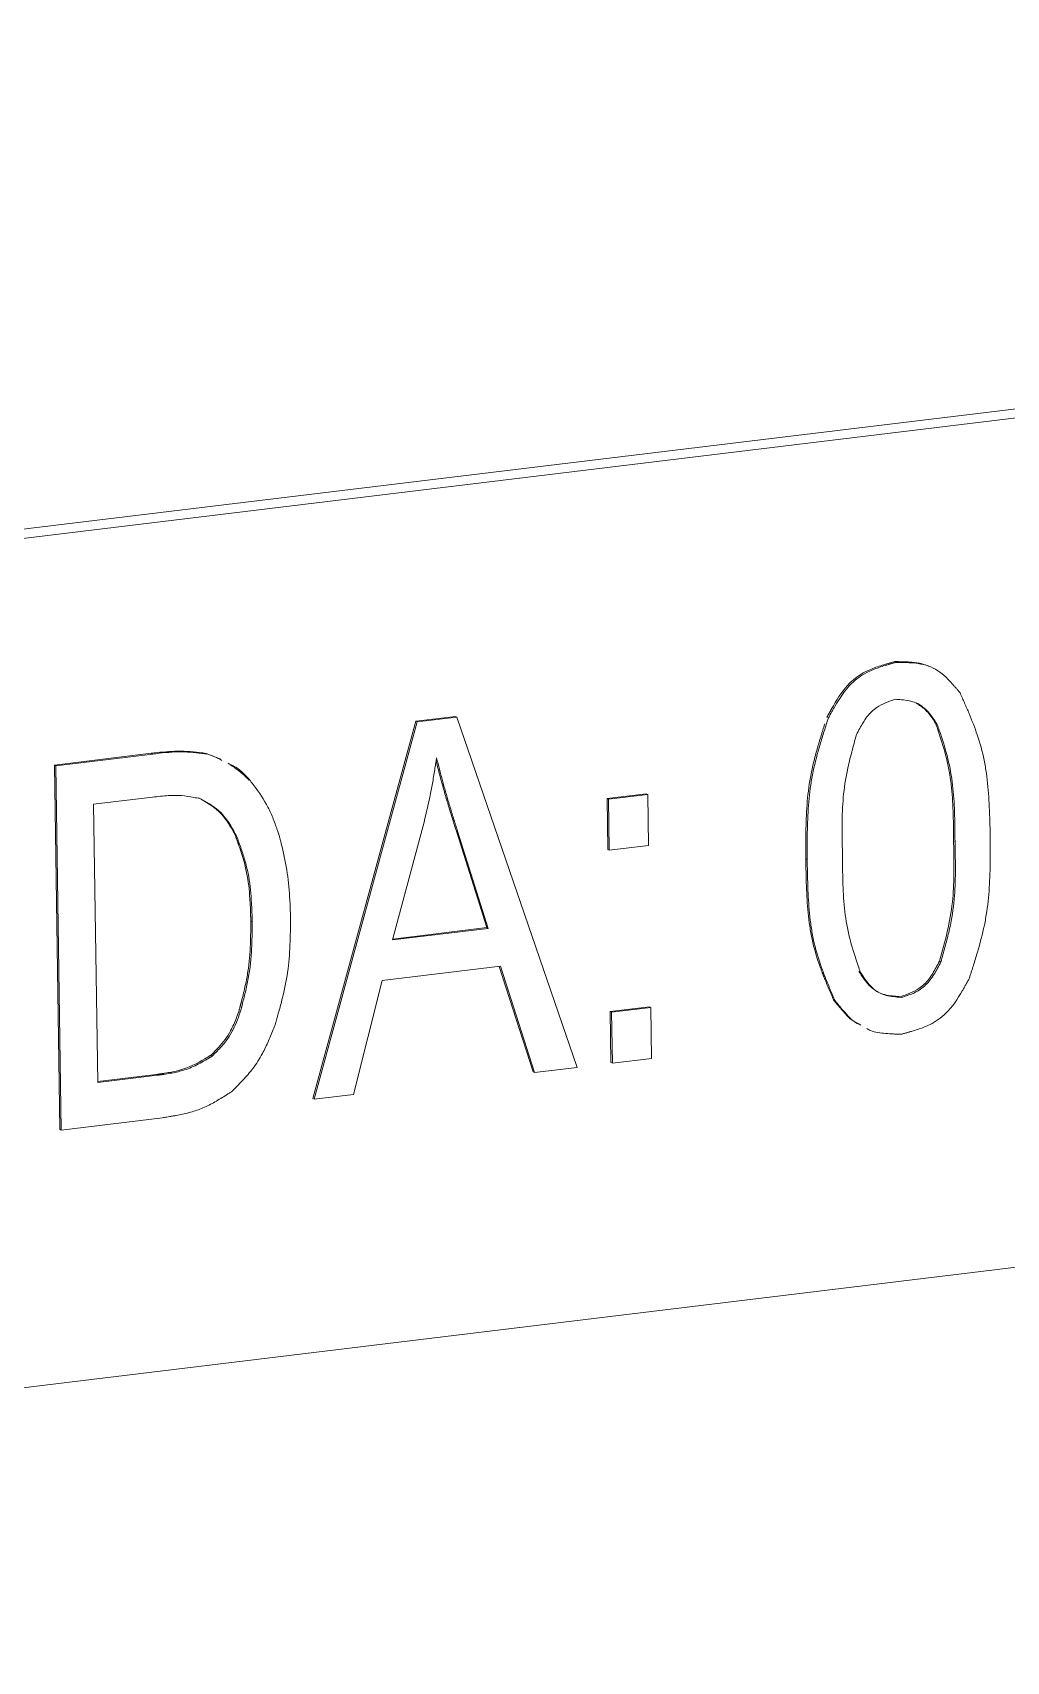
# Model space of a CAD drawing. Header units: millimetres. Extents: x -172 to 1209, y -709 to 1573.
# Drawn here: x 466.845 to 469.631, y 586.353 to 591.016 of the extents above; entities that cross this region are included whole.
import ezdxf

# ---------------------------------------------------------------- set-up
doc = ezdxf.new("R2010")
doc.units = ezdxf.units.MM

msp = doc.modelspace()

# ---------------------------------------------------------------- linework, layer by layer
at = {"color": 7, "linetype": 'Continuous', "lineweight": 15}
for p, q in [((478.5303, 591.0159), (460.2882, 588.8017)), ((460.3292, 588.7805), (478.5713, 590.9946)), ((469.316, 589.2131), (469.3119, 589.2152)), ((467.9409, 589.0445), (467.6467, 587.9645)), ((467.6508, 587.9623), (467.945, 589.0424)), ((468.0545, 589.0583), (467.9409, 589.0445)), ((467.945, 589.0424), (467.9409, 589.0445)), ((467.945, 589.0424), (468.0586, 589.0562)), ((468.0586, 589.0562), (468.0545, 589.0583)), ((468.0586, 589.0562), (468.403, 588.0536)), ((469.122, 589.0542), (469.1179, 589.0563)), ((469.4333, 589.0356), (469.4292, 589.0378)), ((467.1843, 588.9527), (466.907, 588.919)), ((466.9111, 588.9169), (467.1884, 588.9506)), ((467.1884, 588.9506), (467.1843, 588.9527)), ((467.345, 588.9503), (467.3409, 588.9525)), ((467.3832, 588.9364), (467.3409, 588.9525)), ((466.9111, 588.9169), (466.907, 588.919)), ((466.907, 588.919), (466.9225, 587.8766)), ((466.9266, 587.8744), (466.9111, 588.9169)), ((467.1875, 588.8272), (467.0192, 588.8068)), ((467.0192, 588.8068), (467.031, 588.0104)), ((468.6008, 588.8368), (468.4885, 588.8232)), ((468.4926, 588.8211), (468.4885, 588.8232)), ((468.4885, 588.8232), (468.4907, 588.6774)), ((468.4926, 588.8211), (468.6049, 588.8347)), ((468.4948, 588.6753), (468.4926, 588.8211)), ((468.6008, 588.8368), (468.6049, 588.8347)), ((468.6049, 588.8347), (468.607, 588.6889)), ((467.4291, 588.7144), (467.425, 588.7166)), ((467.9596, 588.735), (467.8748, 588.4184)), ((468.0606, 588.7302), (468.0565, 588.7323)), ((468.0565, 588.7323), (468.1443, 588.4537)), ((468.1484, 588.4516), (468.0606, 588.7302)), ((468.4948, 588.6753), (468.4907, 588.6774)), ((468.607, 588.6889), (468.4948, 588.6753)), ((469.4843, 588.7003), (469.4802, 588.7024)), ((469.0614, 588.6486), (469.0573, 588.6507)), ((478.6073, 588.5674), (460.3652, 586.3532)), ((467.4732, 588.4701), (467.4691, 588.4722)), ((467.8748, 588.4184), (468.1484, 588.4516)), ((468.1443, 588.4537), (467.8755, 588.4211)), ((468.1484, 588.4516), (468.1443, 588.4537)), ((468.1833, 588.3433), (467.8454, 588.3023)), ((468.18, 588.3429), (468.2773, 588.041)), ((468.2814, 588.0389), (468.1833, 588.3433)), ((469.4438, 588.3553), (469.4397, 588.3574)), ((467.8454, 588.3023), (467.7628, 587.9759)), ((469.1366, 588.2472), (469.1407, 588.245)), ((469.3319, 588.254), (469.3278, 588.2561)), ((467.4389, 588.2116), (467.4348, 588.2137)), ((468.6098, 588.2274), (468.4976, 588.2138)), ((468.4976, 588.2138), (468.4998, 588.068)), ((468.5017, 588.2117), (468.4976, 588.2138)), ((468.5017, 588.2117), (468.6139, 588.2253)), ((468.5038, 588.0659), (468.5017, 588.2117)), ((468.6098, 588.2274), (468.6139, 588.2253)), ((468.6139, 588.2253), (468.6161, 588.0795)), ((467.3585, 588.0861), (467.3544, 588.0882)), ((468.5038, 588.0659), (468.4998, 588.068)), ((468.6161, 588.0795), (468.5038, 588.0659)), ((467.1979, 588.0333), (467.0309, 588.013)), ((467.031, 588.0104), (467.202, 588.0311)), ((467.202, 588.0311), (467.1979, 588.0333)), ((468.2814, 588.0389), (468.2773, 588.041)), ((468.403, 588.0536), (468.2814, 588.0389)), ((467.6508, 587.9623), (467.6467, 587.9645)), ((467.7628, 587.9759), (467.6508, 587.9623)), ((466.9266, 587.8744), (466.9225, 587.8766)), ((467.2165, 587.9096), (466.9266, 587.8744))]:
    msp.add_line(p, q, dxfattribs=at)
for points, knots in [([(469.3119, 589.2152), (469.3104, 589.2148), (469.3074, 589.214), (469.3029, 589.2128), (469.2992, 589.2117), (469.2954, 589.2106), (469.2917, 589.2096), (469.2879, 589.2084), (469.2842, 589.2074), (469.276, 589.2049), (469.2566, 589.1988), (469.2225, 589.1854), (469.1749, 589.1515), (469.1492, 589.1117), (469.1352, 589.0869), (469.1339, 589.0849), (469.1328, 589.0829), (469.1316, 589.0808), (469.1304, 589.0788), (469.1293, 589.0768), (469.1282, 589.0747), (469.127, 589.0727), (469.1258, 589.0707), (469.1247, 589.0686), (469.1236, 589.0666), (469.1224, 589.0645), (469.1213, 589.0625), (469.1198, 589.0597), (469.1186, 589.0577), (469.1179, 589.0563)], [0, 0, 0, 0, 0.018582, 0.037165, 0.05578, 0.065017, 0.083599, 0.10225, 0.111486, 0.130083, 0.204429, 0.353439, 0.559974, 0.86046, 0.869279, 0.877915, 0.886703, 0.895491, 0.904064, 0.912852, 0.92161, 0.930152, 0.93891, 0.947637, 0.956364, 0.965091, 0.973819, 0.982546, 1, 1, 1, 1]), ([(469.316, 589.2131), (469.313, 589.2123), (469.3085, 589.2111), (469.301, 589.2089), (469.2935, 589.2068), (469.2816, 589.2033), (469.2607, 589.1966), (469.2266, 589.1833), (469.1789, 589.1494), (469.1532, 589.1088), (469.1373, 589.0815), (469.1334, 589.0747), (469.1292, 589.0672), (469.1254, 589.0603), (469.1231, 589.0562), (469.122, 589.0542)], [0, 0, 0, 0, 0.037165, 0.05578, 0.092923, 0.13008, 0.204481, 0.353438, 0.559974, 0.86046, 0.877915, 0.912853, 0.947637, 0.973818, 1, 1, 1, 1]), ([(469.4099, 589.2018), (469.4033, 589.2044), (469.3877, 589.2106), (469.3658, 589.2131), (469.3487, 589.2143), (469.3401, 589.2146), (469.3352, 589.2148), (469.3321, 589.2149), (469.329, 589.215), (469.326, 589.215), (469.3223, 589.2151), (469.3187, 589.2151), (469.3152, 589.2152), (469.313, 589.2152), (469.3119, 589.2152)], [0, 0, 0, 0, 0.216147, 0.510932, 0.658077, 0.731582, 0.768295, 0.805066, 0.823555, 0.860326, 0.897096, 0.9338, 0.9669, 1, 1, 1, 1]), ([(469.4987, 589.1256), (469.4968, 589.1279), (469.4939, 589.1313), (469.4891, 589.1371), (469.4852, 589.1417), (469.4783, 589.1496), (469.4599, 589.1702), (469.4323, 589.1947), (469.3943, 589.2076), (469.3694, 589.2111), (469.3519, 589.2122), (469.3418, 589.2126), (469.3343, 589.2129), (469.3274, 589.2129), (469.3214, 589.2131), (469.3178, 589.2131), (469.316, 589.2131)], [0, 0, 0, 0, 0.041963, 0.063062, 0.104986, 0.126008, 0.210286, 0.493164, 0.634409, 0.775084, 0.845282, 0.880332, 0.915468, 0.950537, 0.975253, 1, 1, 1, 1]), ([(469.2024, 589.0062), (469.2055, 589.0121), (469.2146, 589.0295), (469.2309, 589.058), (469.2644, 589.0912), (469.2948, 589.1012), (469.3132, 589.1073)], [0, 0, 0, 0, 0.125461, 0.369472, 0.616471, 1, 1, 1, 1]), ([(469.3132, 589.1073), (469.3192, 589.1069), (469.3396, 589.1054), (469.3727, 589.101), (469.4077, 589.0742), (469.4239, 589.0498), (469.4333, 589.0356)], [0, 0, 0, 0, 0.1214168, 0.4144001, 0.6604929, 1, 1, 1, 1]), ([(469.3728, 589.0965), (469.3818, 589.0908), (469.4049, 589.0762), (469.42, 589.0523), (469.4292, 589.0378)], [0, 0, 0, 0, 0.389439, 1, 1, 1, 1]), ([(469.5851, 588.7122), (469.585, 588.7187), (469.5847, 588.7316), (469.5843, 588.7478), (469.5838, 588.7639), (469.5831, 588.7865), (469.581, 588.8316), (469.5764, 588.8829), (469.566, 588.9458), (469.5501, 589.0034), (469.529, 589.0567), (469.514, 589.0912), (469.5053, 589.1109), (469.5009, 589.1207), (469.4987, 589.1256)], [0, 0, 0, 0, 0.0445663, 0.0890013, 0.1112862, 0.1557275, 0.2447802, 0.4228924, 0.5119557, 0.690425, 0.8450205, 0.9224819, 0.9612145, 1, 1, 1, 1]), ([(469.1118, 589.0374), (469.1108, 589.0342), (469.1088, 589.0279), (469.1057, 589.0184), (469.1018, 589.0057), (469.0979, 588.993), (469.0941, 588.9803), (469.0885, 588.9612), (469.0772, 588.9195), (469.0644, 588.8546), (469.0592, 588.7892), (469.0577, 588.7437), (469.0574, 588.721), (469.0573, 588.708), (469.0572, 588.695), (469.0572, 588.682), (469.0572, 588.6662), (469.0573, 588.6568), (469.0573, 588.6507)], [0, 0, 0, 0, 0.025135, 0.050117, 0.075214, 0.125293, 0.150394, 0.175447, 0.275713, 0.47649, 0.67709, 0.777283, 0.827487, 0.852584, 0.877529, 0.927714, 0.952806, 1, 1, 1, 1]), ([(469.122, 589.0542), (469.1199, 589.0479), (469.1158, 589.0352), (469.1098, 589.0163), (469.1039, 588.9972), (469.0924, 588.9591), (469.0804, 588.9142), (469.0687, 588.8492), (469.0639, 588.7969), (469.0619, 588.7448), (469.0613, 588.7093), (469.0613, 588.6772), (469.0614, 588.6581), (469.0614, 588.6486)], [0, 0, 0, 0, 0.047655, 0.095382, 0.143145, 0.190877, 0.381862, 0.477374, 0.668536, 0.763993, 0.859472, 0.92974, 1, 1, 1, 1]), ([(469.4292, 589.0378), (469.4312, 589.0319), (469.4413, 589.0023), (469.4588, 588.9487), (469.4713, 588.8863), (469.4764, 588.8352), (469.4787, 588.7965), (469.4795, 588.7675), (469.4797, 588.7497), (469.4798, 588.7432), (469.4799, 588.7367), (469.48, 588.7302), (469.48, 588.7237), (469.4801, 588.7178), (469.4801, 588.7106), (469.4801, 588.7051), (469.4802, 588.7024)], [0, 0, 0, 0, 0.055898, 0.28002, 0.504416, 0.616543, 0.728475, 0.840463, 0.868498, 0.882516, 0.896533, 0.924569, 0.938587, 0.952438, 0.976303, 1, 1, 1, 1]), ([(469.4333, 589.0356), (469.4353, 589.0297), (469.4454, 589.0002), (469.4629, 588.9466), (469.4754, 588.8842), (469.4805, 588.833), (469.4828, 588.7944), (469.4836, 588.7621), (469.484, 588.7394), (469.4841, 588.7253), (469.4842, 588.7134), (469.4842, 588.7046), (469.4843, 588.7003)], [0, 0, 0, 0, 0.055898, 0.28002, 0.504416, 0.616543, 0.728475, 0.840463, 0.896533, 0.924569, 0.962284, 1, 1, 1, 1]), ([(469.1623, 588.6612), (469.1622, 588.6644), (469.162, 588.6741), (469.1617, 588.6871), (469.1614, 588.7), (469.1612, 588.7194), (469.161, 588.7486), (469.1621, 588.8006), (469.1664, 588.8529), (469.1767, 588.909), (469.1883, 588.9557), (469.1977, 588.9894), (469.2024, 589.0062)], [0, 0, 0, 0, 0.028163, 0.084488, 0.112482, 0.140644, 0.253132, 0.365708, 0.59095, 0.703565, 0.85168, 1, 1, 1, 1]), ([(467.3409, 588.9525), (467.3349, 588.9533), (467.3052, 588.9573), (467.253, 588.9609), (467.2064, 588.9554), (467.1843, 588.9527)], [0, 0, 0, 0, 0.115635, 0.57896, 1, 1, 1, 1]), ([(467.1884, 588.9506), (467.1944, 588.9513), (467.2249, 588.9549), (467.2778, 588.9594), (467.3233, 588.9532), (467.345, 588.9503)], [0, 0, 0, 0, 0.115556, 0.578463, 1, 1, 1, 1]), ([(467.345, 588.9503), (467.3507, 588.9486), (467.3651, 588.9443), (467.3783, 588.937), (467.3863, 588.9326)], [0, 0, 0, 0, 0.394198, 1, 1, 1, 1]), ([(467.4638, 588.8762), (467.4596, 588.8805), (467.4416, 588.8991), (467.4203, 588.9136), (467.4039, 588.9248)], [0, 0, 0, 0, 0.230864, 1, 1, 1, 1]), ([(467.4079, 588.9219), (467.414, 588.9191), (467.4374, 588.9084), (467.455, 588.8887), (467.4679, 588.8741)], [0, 0, 0, 0, 0.261111, 1, 1, 1, 1]), ([(468.0007, 588.9395), (468.0004, 588.9378), (467.9999, 588.9346), (467.9989, 588.9281), (467.9979, 588.9216), (467.9961, 588.9102), (467.9928, 588.8891), (467.9873, 588.8567), (467.9765, 588.803), (467.9665, 588.7626), (467.9596, 588.735)], [0, 0, 0, 0, 0.023846, 0.047426, 0.094851, 0.11871, 0.213373, 0.403205, 0.59285, 1, 1, 1, 1]), ([(467.9993, 588.9308), (468, 588.9283), (468.0069, 588.9014), (468.0171, 588.8623), (468.0312, 588.8142), (468.0403, 588.7842), (468.0461, 588.7655), (468.0487, 588.7573), (468.0496, 588.7543), (468.0508, 588.7506), (468.052, 588.7468), (468.0531, 588.7431), (468.0543, 588.7395), (468.0553, 588.7362), (468.0561, 588.7336), (468.0565, 588.7323)], [0, 0, 0, 0, 0.037514, 0.402044, 0.584117, 0.766554, 0.857688, 0.86905, 0.891774, 0.903135, 0.925859, 0.948862, 0.960224, 0.980112, 1, 1, 1, 1]), ([(468.0606, 588.7302), (468.0597, 588.7332), (468.0583, 588.7377), (468.0559, 588.7451), (468.0541, 588.7511), (468.0508, 588.7615), (468.0448, 588.781), (468.0328, 588.8201), (468.0172, 588.8748), (468.0062, 588.9179), (468.0007, 588.9395)], [0, 0, 0, 0, 0.043394, 0.064978, 0.108107, 0.129671, 0.216404, 0.389306, 0.694458, 1, 1, 1, 1]), ([(467.4679, 588.8741), (467.4715, 588.8693), (467.4897, 588.8451), (467.514, 588.81), (467.5313, 588.7701), (467.539, 588.7498), (467.5427, 588.7395), (467.5448, 588.7336), (467.5465, 588.7287), (467.5484, 588.7231), (467.5498, 588.7191), (467.5506, 588.7171)], [0, 0, 0, 0, 0.1031235, 0.5164247, 0.7228259, 0.8257547, 0.8775486, 0.9032498, 0.9289258, 0.9646083, 1, 1, 1, 1]), ([(467.3234, 588.8231), (467.3176, 588.8243), (467.3001, 588.8278), (467.2705, 588.8326), (467.2307, 588.8324), (467.203, 588.8291), (467.1875, 588.8272)], [0, 0, 0, 0, 0.132455, 0.397536, 0.663138, 1, 1, 1, 1]), ([(467.3193, 588.8252), (467.3246, 588.8224), (467.3508, 588.8083), (467.3931, 588.7776), (467.4149, 588.736), (467.425, 588.7166)], [0, 0, 0, 0, 0.116519, 0.587261, 1, 1, 1, 1]), ([(467.4291, 588.7144), (467.4262, 588.7198), (467.4116, 588.7469), (467.3824, 588.7919), (467.3422, 588.8131), (467.3234, 588.8231)], [0, 0, 0, 0, 0.116319, 0.585763, 1, 1, 1, 1]), ([(467.425, 588.7166), (467.4256, 588.7151), (467.4263, 588.7129), (467.4274, 588.71), (467.4285, 588.707), (467.4295, 588.7041), (467.4308, 588.7004), (467.4318, 588.6975), (467.4329, 588.6946), (467.4344, 588.6901), (467.4398, 588.6747), (467.4524, 588.6363), (467.4625, 588.5868), (467.4662, 588.5425), (467.4674, 588.5202), (467.4679, 588.5099), (467.468, 588.5051), (467.4681, 588.5027), (467.4682, 588.5004), (467.4683, 588.498), (467.4684, 588.4956), (467.4685, 588.4932), (467.4686, 588.4908), (467.4686, 588.4884), (467.4687, 588.486), (467.4688, 588.4836), (467.4689, 588.4816), (467.4689, 588.4796), (467.469, 588.4777), (467.4691, 588.4751), (467.4691, 588.4732), (467.4691, 588.4722)], [0, 0, 0, 0, 0.019034, 0.028667, 0.038067, 0.057315, 0.066715, 0.08573, 0.095345, 0.104941, 0.143112, 0.295532, 0.597532, 0.748246, 0.82333, 0.861082, 0.870404, 0.879956, 0.889278, 0.8986, 0.90815, 0.917471, 0.926794, 0.936343, 0.945664, 0.954986, 0.964534, 0.969308, 0.97863, 0.987951, 1, 1, 1, 1]), ([(467.4732, 588.4701), (467.4731, 588.4733), (467.473, 588.4782), (467.4728, 588.4846), (467.4726, 588.4895), (467.4725, 588.4943), (467.4723, 588.4991), (467.4719, 588.5088), (467.4703, 588.5427), (467.4665, 588.5877), (467.4549, 588.6382), (467.4459, 588.6664), (467.4399, 588.684), (467.4371, 588.6921), (467.4349, 588.6985), (467.4325, 588.7048), (467.4309, 588.7097), (467.4297, 588.7129), (467.4291, 588.7144)], [0, 0, 0, 0, 0.038189, 0.057284, 0.076152, 0.095248, 0.114345, 0.133443, 0.209626, 0.515133, 0.668004, 0.833673, 0.87536, 0.896025, 0.937624, 0.958345, 0.97928, 1, 1, 1, 1]), ([(467.5506, 588.7171), (467.5509, 588.7156), (467.5521, 588.711), (467.5536, 588.7048), (467.5552, 588.6987), (467.5574, 588.6895), (467.5623, 588.6696), (467.572, 588.626), (467.5786, 588.5744), (467.5809, 588.5316), (467.5817, 588.5118), (467.5821, 588.5019), (467.5824, 588.4936), (467.5826, 588.4869), (467.5828, 588.4836), (467.5828, 588.482)], [0, 0, 0, 0, 0.019998, 0.060474, 0.080472, 0.100689, 0.181008, 0.342022, 0.669485, 0.834688, 0.875961, 0.91723, 0.958496, 0.979368, 1, 1, 1, 1]), ([(469.5249, 588.3077), (469.5259, 588.3109), (469.5279, 588.3172), (469.531, 588.3267), (469.534, 588.3362), (469.54, 588.3552), (469.5526, 588.3964), (469.5662, 588.4478), (469.5779, 588.5127), (469.5826, 588.565), (469.5846, 588.6171), (469.5851, 588.6463), (469.5852, 588.6658), (469.5852, 588.6739), (469.5852, 588.682), (469.5852, 588.6885), (469.5852, 588.6962), (469.5852, 588.7036), (469.5851, 588.7093), (469.5851, 588.7122)], [0, 0, 0, 0, 0.023885, 0.04777, 0.071776, 0.095624, 0.191348, 0.382957, 0.478726, 0.670424, 0.766156, 0.861914, 0.885881, 0.909705, 0.921688, 0.945653, 0.957635, 0.978889, 1, 1, 1, 1]), ([(469.2132, 588.3263), (469.2112, 588.3322), (469.2012, 588.3617), (469.1836, 588.4153), (469.1711, 588.4777), (469.166, 588.5289), (469.1638, 588.5675), (469.1628, 588.6025), (469.1624, 588.6337), (469.1623, 588.652), (469.1623, 588.6612)], [0, 0, 0, 0, 0.055952, 0.28033, 0.504994, 0.617254, 0.729321, 0.841442, 0.920803, 1, 1, 1, 1]), ([(469.4802, 588.7024), (469.4802, 588.6992), (469.4804, 588.6927), (469.4806, 588.6847), (469.4807, 588.6766), (469.4808, 588.6701), (469.481, 588.6636), (469.481, 588.6587), (469.4811, 588.6523), (469.4814, 588.6345), (469.4813, 588.6053), (469.4801, 588.5663), (469.4761, 588.5118), (469.4636, 588.4416), (469.4477, 588.3856), (469.4397, 588.3574)], [0, 0, 0, 0, 0.027995, 0.056158, 0.07024, 0.098402, 0.112483, 0.126564, 0.140646, 0.16864, 0.281141, 0.393771, 0.506294, 0.751537, 1, 1, 1, 1]), ([(469.4843, 588.7003), (469.4844, 588.6938), (469.4846, 588.6841), (469.4849, 588.6712), (469.4851, 588.6583), (469.4854, 588.6356), (469.4854, 588.6032), (469.4842, 588.5641), (469.4802, 588.5096), (469.4703, 588.4538), (469.4557, 588.3976), (469.4478, 588.3694), (469.4438, 588.3553)], [0, 0, 0, 0, 0.056157, 0.084319, 0.112481, 0.168637, 0.281135, 0.393763, 0.506284, 0.751521, 0.875795, 1, 1, 1, 1]), ([(469.0573, 588.6507), (469.0573, 588.6475), (469.0574, 588.641), (469.0576, 588.6313), (469.0578, 588.6232), (469.0579, 588.6151), (469.058, 588.6087), (469.0582, 588.6006), (469.0584, 588.5925), (469.059, 588.5731), (469.0607, 588.5312), (469.0649, 588.4799), (469.0751, 588.4169), (469.0867, 588.3742), (469.0981, 588.3418), (469.1019, 588.3316), (469.1038, 588.3265), (469.1049, 588.3236), (469.106, 588.3207), (469.1071, 588.3178), (469.1083, 588.3149), (469.1091, 588.3127), (469.11, 588.3106), (469.1108, 588.3084), (469.1126, 588.3041), (469.1152, 588.2976), (469.1182, 588.2905), (469.1211, 588.2833), (469.1236, 588.2776), (469.1259, 588.2719), (469.1278, 588.2677), (469.1296, 588.2634), (469.1314, 588.2591), (469.1332, 588.255), (469.1349, 588.251), (469.136, 588.2485), (469.1366, 588.2472)], [0, 0, 0, 0, 0.0229256, 0.0457149, 0.0686407, 0.0801035, 0.1030296, 0.1144928, 0.1372836, 0.1602118, 0.2518156, 0.4351181, 0.5266883, 0.710277, 0.7561394, 0.7790606, 0.7904165, 0.7962225, 0.8019125, 0.8133045, 0.8190065, 0.8248483, 0.8305504, 0.8362648, 0.8419917, 0.8648869, 0.8877061, 0.8991854, 0.9220691, 0.9335741, 0.9449661, 0.9564841, 0.9678893, 0.9792945, 0.9896472, 1, 1, 1, 1]), ([(469.0614, 588.6486), (469.0615, 588.6421), (469.0616, 588.6324), (469.0619, 588.6163), (469.0622, 588.6001), (469.063, 588.5742), (469.0648, 588.5291), (469.069, 588.4778), (469.0792, 588.4148), (469.0925, 588.366), (469.1059, 588.3294), (469.1115, 588.3149), (469.1132, 588.3106), (469.1167, 588.302), (469.1207, 588.2919), (469.1249, 588.2819), (469.1273, 588.2762), (469.1292, 588.2719), (469.131, 588.2676), (469.1328, 588.2633), (469.1348, 588.2588), (469.1374, 588.2527), (469.1393, 588.2481), (469.1407, 588.245)], [0, 0, 0, 0, 0.045715, 0.068641, 0.114494, 0.160213, 0.251817, 0.435121, 0.526692, 0.710282, 0.801924, 0.813316, 0.824847, 0.836276, 0.882092, 0.904937, 0.916442, 0.927821, 0.939339, 0.950731, 0.963011, 0.975429, 1, 1, 1, 1]), ([(467.5828, 588.482), (467.5828, 588.4787), (467.5827, 588.4722), (467.5826, 588.4625), (467.5825, 588.4528), (467.5822, 588.4333), (467.581, 588.391), (467.5763, 588.3265), (467.5627, 588.2628), (467.5518, 588.2224), (467.547, 588.2052), (467.5447, 588.1974), (467.5428, 588.1904), (467.5405, 588.1826), (467.5392, 588.178), (467.5385, 588.1756)], [0, 0, 0, 0, 0.031535, 0.063259, 0.094987, 0.126528, 0.25333, 0.507022, 0.752423, 0.876315, 0.907282, 0.922608, 0.953618, 0.976899, 1, 1, 1, 1]), ([(467.4691, 588.4722), (467.4691, 588.4706), (467.4691, 588.4674), (467.469, 588.4625), (467.469, 588.4576), (467.4689, 588.4528), (467.4689, 588.4487), (467.4688, 588.4447), (467.4688, 588.4406), (467.4686, 588.4308), (467.4678, 588.3967), (467.465, 588.3509), (467.4557, 588.2976), (467.4486, 588.2669), (467.4438, 588.2483), (467.4425, 588.243), (467.4419, 588.2407), (467.4413, 588.2385), (467.4409, 588.2368), (467.4404, 588.235), (467.4399, 588.2332), (467.4395, 588.2315), (467.4389, 588.2292), (467.4384, 588.2275), (467.438, 588.2257), (467.4375, 588.2239), (467.4371, 588.2222), (467.4365, 588.2199), (467.436, 588.2182), (467.4354, 588.216), (467.4351, 588.2146), (467.4348, 588.2137)], [0, 0, 0, 0, 0.018824, 0.03765, 0.056475, 0.075077, 0.093904, 0.103317, 0.122146, 0.140975, 0.216091, 0.517274, 0.66768, 0.833668, 0.875228, 0.885737, 0.896032, 0.901187, 0.911697, 0.916852, 0.922008, 0.932319, 0.937689, 0.948, 0.953155, 0.958311, 0.968836, 0.973992, 0.984319, 0.989475, 1, 1, 1, 1]), ([(467.4389, 588.2116), (467.4393, 588.2132), (467.4402, 588.2164), (467.4414, 588.2212), (467.4425, 588.2252), (467.4436, 588.2292), (467.4444, 588.2324), (467.4454, 588.2364), (467.4477, 588.2453), (467.453, 588.2661), (467.4639, 588.3136), (467.4709, 588.3697), (467.4725, 588.4161), (467.4728, 588.4377), (467.473, 588.4467), (467.4731, 588.4548), (467.4732, 588.462), (467.4732, 588.4674), (467.4732, 588.4701)], [0, 0, 0, 0, 0.018747, 0.037709, 0.056456, 0.065829, 0.08456, 0.093933, 0.112863, 0.188024, 0.338363, 0.666679, 0.833219, 0.874921, 0.916619, 0.937464, 0.968621, 1, 1, 1, 1]), ([(469.4397, 588.3574), (469.4366, 588.3515), (469.4274, 588.334), (469.4107, 588.3053), (469.3769, 588.2721), (469.3463, 588.2622), (469.3278, 588.2561)], [0, 0, 0, 0, 0.124964, 0.36992, 0.618627, 1, 1, 1, 1]), ([(469.4438, 588.3553), (469.4407, 588.3494), (469.4315, 588.3319), (469.4148, 588.3032), (469.381, 588.27), (469.3504, 588.26), (469.3319, 588.254)], [0, 0, 0, 0, 0.124964, 0.36992, 0.618627, 1, 1, 1, 1]), ([(469.3278, 588.2561), (469.3219, 588.2566), (469.3015, 588.2582), (469.2687, 588.263), (469.2343, 588.29), (469.2183, 588.3143), (469.2091, 588.3284)], [0, 0, 0, 0, 0.122165, 0.415125, 0.662611, 1, 1, 1, 1]), ([(469.3319, 588.254), (469.3259, 588.2545), (469.3056, 588.2561), (469.2728, 588.2609), (469.2384, 588.2878), (469.2224, 588.3122), (469.2132, 588.3263)], [0, 0, 0, 0, 0.122165, 0.415125, 0.662611, 1, 1, 1, 1]), ([(469.3305, 588.1484), (469.3335, 588.1493), (469.338, 588.1505), (469.344, 588.1522), (469.3485, 588.1534), (469.3522, 588.1545), (469.356, 588.1556), (469.3642, 588.1579), (469.3836, 588.1641), (469.4182, 588.1772), (469.4663, 588.2104), (469.4924, 588.251), (469.5075, 588.2767), (469.51, 588.2811), (469.5125, 588.2855), (469.515, 588.29), (469.5175, 588.2944), (469.52, 588.2988), (469.5224, 588.3033), (469.5241, 588.3062), (469.5249, 588.3077)], [0, 0, 0, 0, 0.037079, 0.055618, 0.074158, 0.09273, 0.101979, 0.120552, 0.1947, 0.34334, 0.554935, 0.849162, 0.867956, 0.886872, 0.905725, 0.924549, 0.943341, 0.962134, 0.981052, 1, 1, 1, 1]), ([(469.1366, 588.2472), (469.137, 588.2466), (469.138, 588.2454), (469.1394, 588.2437), (469.1408, 588.2419), (469.1422, 588.2401), (469.1434, 588.2387), (469.1446, 588.2372), (469.1458, 588.2358), (469.147, 588.2343), (469.1482, 588.2329), (469.1494, 588.2314), (469.1508, 588.2297), (469.152, 588.2283), (469.1532, 588.2268), (469.1545, 588.2254), (469.1573, 588.2219), (469.1677, 588.2101), (469.1832, 588.1914), (469.2016, 588.1819), (469.2094, 588.1779)], [0, 0, 0, 0, 0.021948, 0.043977, 0.066343, 0.088291, 0.11032, 0.121503, 0.143532, 0.16556, 0.17641, 0.198439, 0.220548, 0.242658, 0.254001, 0.2757, 0.297892, 0.386251, 0.740001, 1, 1, 1, 1]), ([(469.1407, 588.245), (469.1416, 588.2439), (469.1445, 588.2404), (469.1492, 588.2345), (469.154, 588.2287), (469.1607, 588.2206), (469.1736, 588.2061), (469.1906, 588.1865), (469.2079, 588.1779), (469.2145, 588.1746)], [0, 0, 0, 0, 0.043326, 0.1303882, 0.2172793, 0.2609253, 0.4348762, 0.7832669, 1, 1, 1, 1]), ([(467.4348, 588.2137), (467.4325, 588.2075), (467.4254, 588.1888), (467.4102, 588.152), (467.3834, 588.1166), (467.3619, 588.0956), (467.3544, 588.0882)], [0, 0, 0, 0, 0.132211, 0.39655, 0.787528, 1, 1, 1, 1]), ([(467.3585, 588.0861), (467.3631, 588.0907), (467.3772, 588.1046), (467.4046, 588.1339), (467.4247, 588.1737), (467.4354, 588.2021), (467.4389, 588.2116)], [0, 0, 0, 0, 0.132229, 0.396918, 0.797889, 1, 1, 1, 1]), ([(467.5385, 588.1756), (467.5373, 588.1725), (467.5336, 588.1632), (467.5273, 588.1478), (467.5171, 588.1232), (467.5014, 588.0898), (467.4774, 588.0514), (467.454, 588.0251), (467.4403, 588.0104), (467.4352, 588.0051), (467.4313, 588.0012), (467.4275, 587.9972), (467.4223, 587.992), (467.4184, 587.9881), (467.4158, 587.9855)], [0, 0, 0, 0, 0.0437041, 0.130625, 0.2179013, 0.3921355, 0.6131133, 0.8057799, 0.854401, 0.8785815, 0.9028615, 0.9271414, 0.951356, 1, 1, 1, 1]), ([(469.2318, 588.165), (469.2354, 588.1629), (469.2513, 588.1532), (469.2785, 588.1515), (469.3023, 588.1497), (469.3136, 588.149), (469.3192, 588.1489), (469.3248, 588.1486), (469.3286, 588.1485), (469.3305, 588.1484)], [0, 0, 0, 0, 0.122492, 0.557013, 0.778392, 0.833831, 0.889238, 0.944593, 1, 1, 1, 1]), ([(467.3544, 588.0882), (467.3489, 588.0848), (467.3213, 588.068), (467.2811, 588.0479), (467.242, 588.0399), (467.2259, 588.0374), (467.2211, 588.0365), (467.2189, 588.0363), (467.2174, 588.036), (467.2159, 588.0358), (467.2145, 588.0356), (467.213, 588.0353), (467.2115, 588.0351), (467.2101, 588.035), (467.2086, 588.0347), (467.2071, 588.0346), (467.2056, 588.0343), (467.2042, 588.0342), (467.2027, 588.0339), (467.2012, 588.0337), (467.1998, 588.0334), (467.1986, 588.0333), (467.1979, 588.0333)], [0, 0, 0, 0, 0.112503, 0.56524, 0.781911, 0.836453, 0.863634, 0.870508, 0.877307, 0.890892, 0.897766, 0.904565, 0.91815, 0.92494, 0.931823, 0.945404, 0.952203, 0.959077, 0.972662, 0.979453, 0.986251, 1, 1, 1, 1]), ([(467.202, 588.0311), (467.2035, 588.0313), (467.2066, 588.0317), (467.2111, 588.0324), (467.2172, 588.0332), (467.2278, 588.0349), (467.2491, 588.0384), (467.2812, 588.0456), (467.32, 588.0626), (467.3456, 588.0782), (467.3585, 588.0861)], [0, 0, 0, 0, 0.028141, 0.056205, 0.084346, 0.140566, 0.252985, 0.478038, 0.736376, 1, 1, 1, 1]), ([(467.4158, 587.9855), (467.4145, 587.9846), (467.4118, 587.9828), (467.4064, 587.9793), (467.4009, 587.9758), (467.3914, 587.9698), (467.3736, 587.9588), (467.3456, 587.9429), (467.3103, 587.9287), (467.2801, 587.9208), (467.2588, 587.9168), (467.2467, 587.9145), (467.2376, 587.913), (467.2295, 587.9117), (467.2225, 587.9106), (467.2185, 587.91), (467.2165, 587.9096)], [0, 0, 0, 0, 0.021888, 0.043836, 0.087615, 0.109508, 0.197049, 0.372421, 0.547993, 0.723425, 0.811029, 0.854829, 0.898589, 0.942405, 0.971203, 1, 1, 1, 1])]:
    msp.add_open_spline(points, degree=3, knots=knots, dxfattribs=at)

doc.saveas('drawing.dxf')
